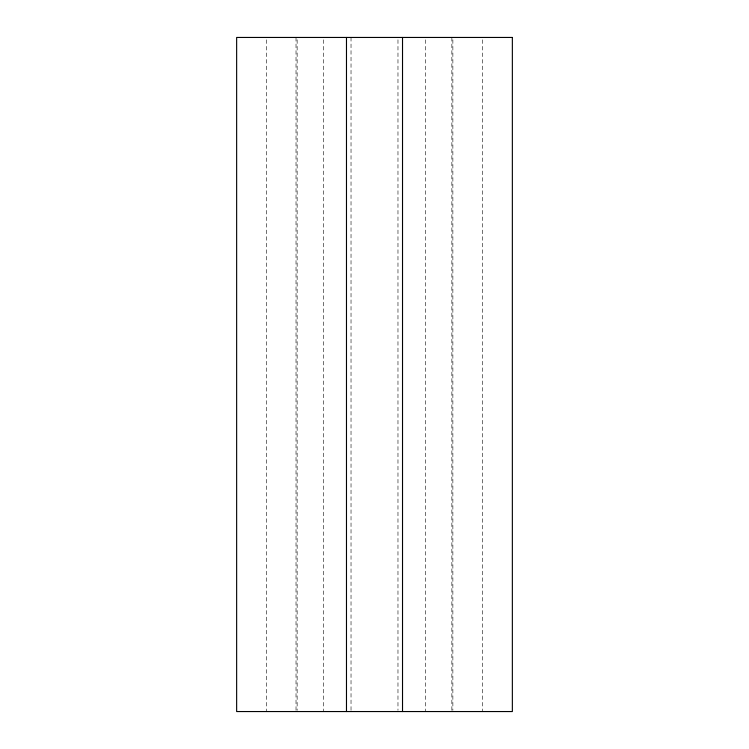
<?xml version="1.0" encoding="UTF-8"?>
<svg xmlns="http://www.w3.org/2000/svg" width="749" height="749" viewBox="0 0 749 749"><rect width="100%" height="100%" fill="white"/><g stroke="black" fill="none" stroke-linecap="round" stroke-linejoin="round"><path stroke-width="0.56" stroke-dasharray="3.75 2.81" d="M482.581 39.791L482.581 711.55M452.873 39.791L452.873 710.38M451.862 37.45L451.862 710.38M425.675 39.791L425.675 711.55M397.972 39.791L397.972 710.38M351.028 37.45L351.028 710.38M323.325 39.791L323.325 711.55M297.138 39.791L297.138 710.38M296.024 37.45L296.024 710.38M266.438 39.791L266.419 711.55"/><path stroke-width="1.12" d="M402.522 37.45L402.522 711.55M346.478 37.45L346.478 711.55M512.353 37.45L236.647 37.45L236.647 711.55L512.353 711.55L512.353 37.45"/></g></svg>
